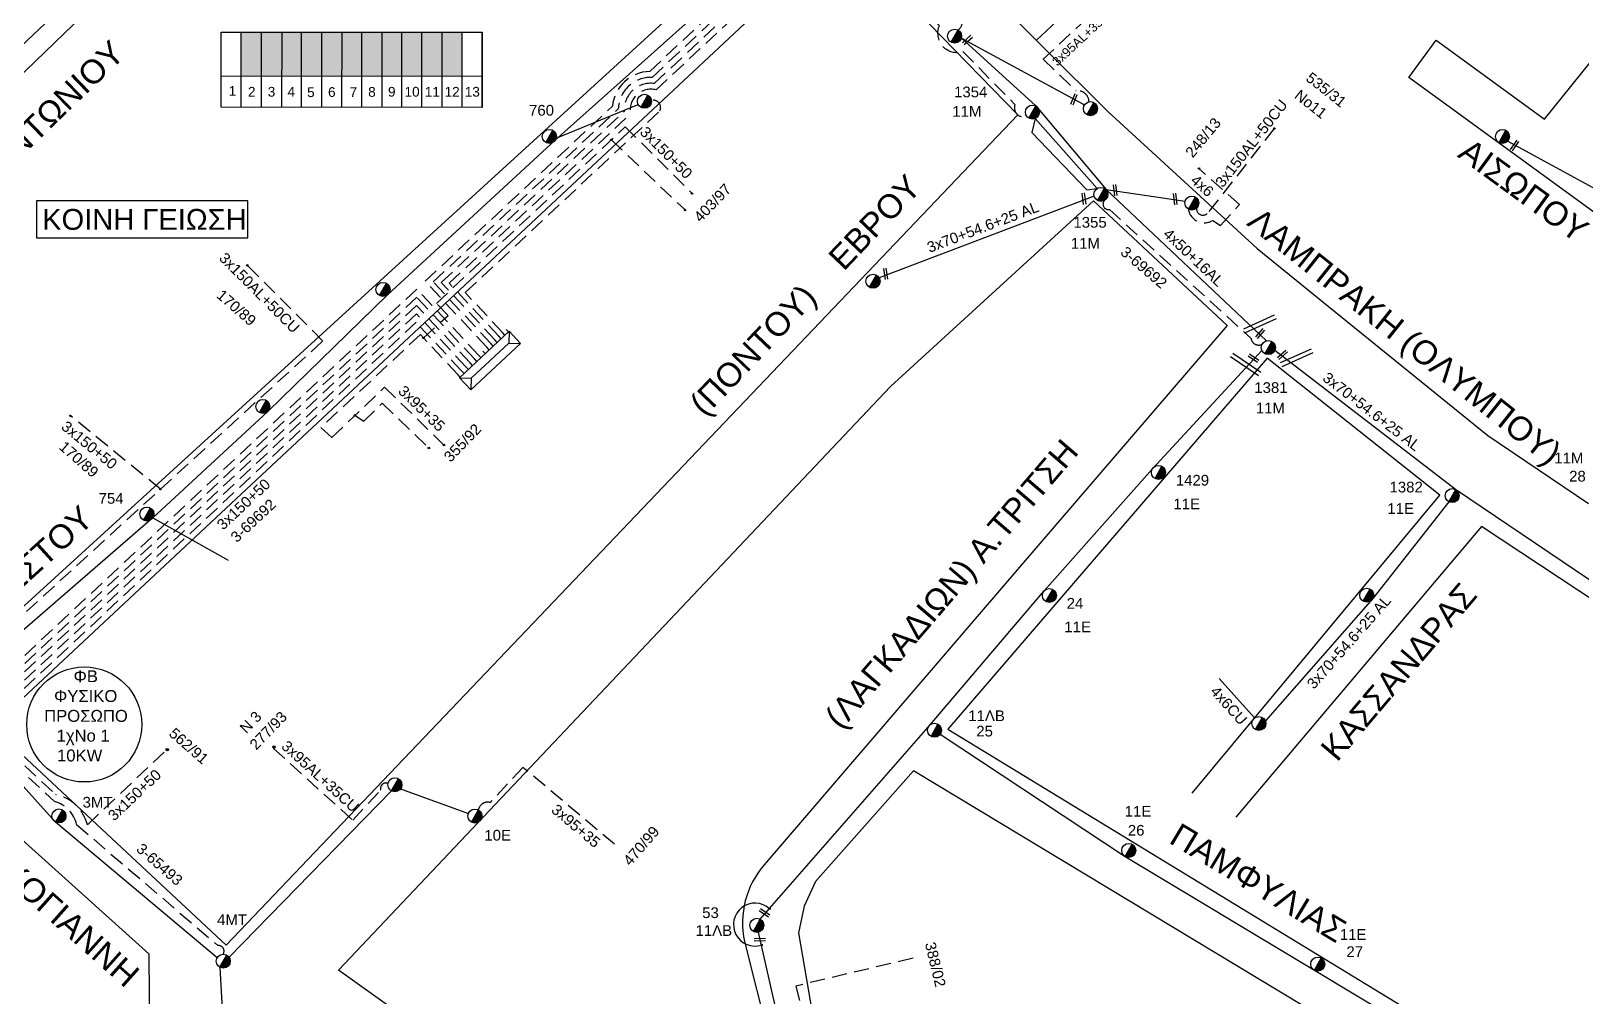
# Model space of a CAD drawing. Header units: millimetres. Extents: x 855 to 3091, y 750 to 2767.
# Drawn here: x 2401.9 to 2662.5, y 1494.2 to 1656.5 of the extents above; entities that cross this region are included whole.
import ezdxf
from ezdxf.enums import TextEntityAlignment as Align

# ---------------------------------------------------------------- set-up
doc = ezdxf.new("R2010")
doc.units = ezdxf.units.MM
doc.linetypes.add('DASHED', pattern=[19.05, 12.7, -6.35])
for name, color, linetype, lineweight in [('3x150+50', 7, 'Continuous', 30), ('3x150+50 XLPE', 7, 'SYN_LINE', 30), ('3x150+50CU', 7, 'Continuous', 30), ('3x150AL+50CU', 7, 'Continuous', 30), ('3x70+54.6+25 AL', 7, 'SYN_LINE', 30), ('3x95+35', 7, 'Continuous', 30), ('3x95AL+35CU', 7, 'Continuous', 30), ('4x50+16AL', 7, 'Continuous', 30), ('4x6', 7, 'SYN_LINE', 30), ('4x6CU', 7, 'Continuous', 30), ('Υπόβαθρο ΔΕΗ', 7, 'Continuous', 30)]:
    doc.layers.add(name, color=color, linetype=linetype, lineweight=lineweight)
for name, color, linetype in [('Pillar OTE', 7, 'Continuous'), ('TEXT ΚΑΛΩΔΙΩΝ', 7, 'Continuous'), ('Άγνωστα', 7, 'Continuous'), ('Επιγραφές - Σχήματα', 7, 'Continuous'), ('Καλώδια ΧΤ   3x150AL+50CU', 7, 'DASHED'), ('Μηχανική τομή', 7, 'Continuous'), ('Στύλος ΦΜ', 7, 'Continuous'), ('Στύλος ΦΜ @ 1', 7, 'Continuous'), ('Συνδέσεις', 7, 'Continuous'), ('Τομή', 7, 'Continuous'), ('Υποσταθμός πόλεως', 7, 'Continuous')]:
    doc.layers.add(name, color=color, linetype=linetype)
doc.styles.add('arial', font='arial.ttf')
doc.styles.get("Standard").update_dxf_attribs({"font": 'arial.ttf'})
doc.linetypes.add('SYN_LINE', pattern='A,0.5,-0.0001,["/\\/\\/\\/",Standard,S=0.1,R=0,X=0,Y=-0.05],-0.25', length=0.7501)

# ---------------------------------------------------------------- blocks, each defined once
blk = doc.blocks.new('ΥΠΑΡΧΩΝ ΤΣΙΜΕΝΤΕΝΙΟΣ ΣΤΥΛΟΣ')
at = {"layer": 'Στύλος ΦΜ'}
blk.add_hatch(color=7, dxfattribs=at).paths.add_polyline_path([(-1.29, -2.28, 0.574793), (2.62, 0, 0.268822), (1.3, 2.27)])
at = {"layer": 'Στύλος ΦΜ', "color": 7}
blk.add_line((-1.29, -2.28), (1.3, 2.27), dxfattribs=at)
blk.add_circle((0, 0), 2.62, dxfattribs=at)
at = {"layer": 'Στύλος ΦΜ', "flags": 4}
for tag, p in [('ΑΡΙΘΜΟΣ', (-4.68, 8.05)), ('ΤΥΠΟΣ', (-4.91, 3.03))]:
    blk.add_attdef(tag, p, '', height=4, dxfattribs=at)
blk = doc.blocks.new('ΥΠΟΣΤΑΘΜΟΣ ΠΟΛΕΩΣ 13 ΑΝΑΧΩΡΗΣΕΩΝ')
at = {"layer": 'Υποσταθμός πόλεως', "ltscale": 40}
for p, q in [((-11.12, -2.82), (-11.12, -4)), ((-9.53, -2.82), (-9.53, -4)), ((-7.77, -2.82), (-7.77, -4)), ((-5.99, -2.82), (-5.99, -4)), ((-4.14, -2.82), (-4.14, -4)), ((-2.3, -2.82), (-2.3, -4)), ((-0.43, -2.82), (-0.43, -4)), ((1.54, -2.82), (1.54, -4)), ((3.43, -2.82), (3.43, -4)), ((5.39, -2.82), (5.39, -4)), ((7.32, -2.82), (7.32, -4)), ((9.32, -2.82), (9.32, -4)), ((11.11, -2.82), (11.11, -4))]:
    blk.add_line(p, q, dxfattribs=at)
blk.add_lwpolyline([(-11.43, 2.82), (11.43, 2.82), (11.43, -2.82), (-11.43, -2.82)], close=True, dxfattribs=at)
for points in [[(-8.62, 0), (-11.43, 2.82)], [(-11.43, -2.82), (-8.62, 0)], [(-8.62, 0), (8.62, 0)], [(8.62, 0), (11.43, 2.82)], [(11.43, -2.82), (8.62, 0)]]:
    blk.add_lwpolyline(points, dxfattribs=at)
at = {"layer": 'Υποσταθμός πόλεως', "linetype": 'SYN_LINE', "ltscale": 40, "flags": 1}
for tag, p in [('ΜΕΤΑΣΧΗΜΑΤΙΣΜΟΣ', (12.22, 1.68)), ('ΙΣΧΥΣ', (12.2, -1.11)), ('ΑΡΙΘΜΟΣ', (12.32, -3.83))]:
    blk.add_attdef(tag, p, '', height=1.8, dxfattribs=at)
blk = doc.blocks.new('ΜΗΧΑΝΙΚΗ ΤΟΜΗ')
at = {"layer": 'Μηχανική τομή', "ltscale": 40}
for p, q in [((-1.9, 0.8), (5.7, 0.8)), ((-1.9, -0.8), (5.7, -0.8))]:
    blk.add_line(p, q, dxfattribs=at)
blk = doc.blocks.new('ΤΟΜΗ')
at = {"layer": 'Τομή', "ltscale": 40}
for p, q in [((-5.7, 0), (17.1, 0)), ((-5.7, -2.8), (17.1, -2.8))]:
    blk.add_line(p, q, dxfattribs=at)
blk = doc.blocks.new('_ΣΥΝΔΕΣΗ')
at = {"layer": 'Συνδέσεις', "linetype": 'SYN_LINE', "ltscale": 40}
blk.add_hatch(color=256, dxfattribs=at).paths.add_polyline_path([(0.5, -0.01, 1), (-0.5, -0.01, 1)])
at = {"layer": 'Συνδέσεις'}
blk.add_circle((0, -0.01), 0.5, dxfattribs=at)

msp = doc.modelspace()

# ---------------------------------------------------------------- hatches: boundary and pattern name
at = {"layer": 'Καλώδια ΧΤ   3x150AL+50CU', "linetype": 'DASHED', "lineweight": -3, "ltscale": 0.2}
h = msp.add_hatch(color=173, dxfattribs=at)
h.dxf.hatch_style = 1
h.paths.add_polyline_path([(2437.17, 1648.97), (2440.61, 1648.97), (2440.61, 1656.33), (2437.17, 1656.33)])
h = msp.add_hatch(color=1, dxfattribs=at)
h.dxf.hatch_style = 1
h.paths.add_polyline_path([(2440.61, 1648.97), (2444.04, 1648.97), (2444.05, 1656.33), (2440.61, 1656.33)])
h = msp.add_hatch(color=151, dxfattribs=at)
h.dxf.hatch_style = 1
h.paths.add_polyline_path([(2447.34, 1656.33), (2444.05, 1656.33), (2444.04, 1648.97), (2447.34, 1648.96)])
h = msp.add_hatch(color=30, dxfattribs=at)
h.dxf.hatch_style = 1
h.paths.add_polyline_path([(2450.64, 1656.33), (2447.34, 1656.33), (2447.34, 1648.97), (2450.64, 1648.96)])
h = msp.add_hatch(color=5, dxfattribs=at)
h.dxf.hatch_style = 1
h.paths.add_polyline_path([(2450.73, 1648.96), (2454.12, 1648.96), (2454.13, 1656.33), (2450.73, 1656.33)])
h = msp.add_hatch(color=27, dxfattribs=at)
h.dxf.hatch_style = 1
h.paths.add_polyline_path([(2454.12, 1648.96), (2457.52, 1648.96), (2457.52, 1656.33), (2454.13, 1656.33)])
h = msp.add_hatch(color=6, dxfattribs=at)
h.dxf.hatch_style = 1
h.paths.add_polyline_path([(2457.46, 1648.96), (2460.86, 1648.96), (2460.86, 1656.33), (2457.46, 1656.33)])
h = msp.add_hatch(color=62, dxfattribs=at)
h.dxf.hatch_style = 1
h.paths.add_polyline_path([(2460.85, 1648.96), (2464.25, 1648.96), (2464.25, 1656.33), (2460.85, 1656.33)])
h = msp.add_hatch(color=133, dxfattribs=at)
h.dxf.hatch_style = 1
h.paths.add_polyline_path([(2464.17, 1648.96), (2467.57, 1648.95), (2467.57, 1656.33), (2464.17, 1656.33)])
h = msp.add_hatch(color=2, dxfattribs=at)
h.dxf.hatch_style = 1
h.paths.add_polyline_path([(2467.57, 1648.95), (2470.96, 1648.95), (2470.96, 1656.33), (2467.57, 1656.33)])
h = msp.add_hatch(color=85, dxfattribs=at)
h.dxf.hatch_style = 1
h.paths.add_polyline_path([(2470.9, 1648.95), (2474.3, 1648.95), (2474.3, 1656.32), (2470.9, 1656.32)])

# ---------------------------------------------------------------- linework, layer by layer
at = {"lineweight": -3, "ltscale": 0.2}
msp.add_circle((2410.82, 1539.96), 9.67, dxfattribs=at)
at = {"layer": '3x150+50', "color": 62, "linetype": 'DASHED', "lineweight": -3, "ltscale": 0.2}
msp.add_lwpolyline([(2478.46, 1603.36), (2468.09, 1614.45), (2499.56, 1643.87, -0.377815), (2505.82, 1649.72), (2534.59, 1676.61, -0.311249), (2532.67, 1682.14), (2514.48, 1701.75, -0.726844), (2510.25, 1706.34), (2487.22, 1731.06, -0.438592), (2484.73, 1732.91)], format="xyb", dxfattribs=at)
at = {"layer": '3x150+50', "color": 27, "linetype": 'DASHED', "lineweight": -3, "ltscale": 0.2}
msp.add_lwpolyline([(2479.14, 1603.99), (2469.45, 1614.35), (2500.54, 1643.41, -0.416321), (2506.22, 1648.72), (2536.7, 1677.21), (2535.25, 1678.78, -0.572281), (2534.64, 1680.17, -53.305341)], format="xyb", dxfattribs=at)
at = {"layer": '3x150+50', "color": 173, "linetype": 'DASHED', "lineweight": -3, "ltscale": 0.2}
msp.add_lwpolyline([(2479.81, 1604.62), (2470.81, 1614.25), (2501.54, 1642.98, -0.469656), (2506.58, 1647.69), (2539.11, 1678.1), (2556.69, 1659.66, -0.718909), (2557.64, 1656.67, 5.300361)], format="xyb", dxfattribs=at)
at = {"layer": '3x150+50', "color": 1, "linetype": 'DASHED', "lineweight": -3, "ltscale": 0.2}
for points in [[(2480.46, 1605.23), (2472.14, 1614.13), (2502.6, 1642.6, -0.550683), (2506.89, 1646.61), (2537.46, 1675.19), (2554.47, 1657.45, 0.651685), (2558.43, 1653.08), (2567.19, 1644.15, 0.648116), (2569.17, 1642.2, 604.743506)], [(2582.42, 1628.17, 0.848572), (2583.05, 1626.53), (2606.87, 1604.83, 0.530792), (2608.73, 1603.88, 67.850606)]]:
    msp.add_lwpolyline(points, format="xyb", dxfattribs=at)
at = {"layer": '3x150+50', "color": 85, "linetype": 'DASHED', "lineweight": -3, "ltscale": 0.2}
msp.add_lwpolyline([(2481.11, 1605.83), (2474.84, 1612.54), (2507.53, 1643.1, 0.639895), (2506.1, 1644.85)], format="xyb", dxfattribs=at)
at = {"layer": '3x150+50', "color": 2, "linetype": 'DASHED', "lineweight": -3, "ltscale": 0.2}
for points in [[(2473.57, 1598.78), (2467.81, 1604.94), (2471.98, 1608.72), (2469.98, 1610.73), (2501.72, 1640.41), (2512.94, 1629.2)], [(2499.38, 1638.22), (2511.77, 1626.43)], [(2467.81, 1604.94), (2467.29, 1605.49), (2450.59, 1589.88)]]:
    msp.add_lwpolyline(points, dxfattribs=at)
at = {"layer": '3x150+50', "color": 6, "linetype": 'DASHED', "lineweight": -3, "ltscale": 0.2}
msp.add_lwpolyline([(2477.06, 1602.05), (2466.69, 1613.14), (2392.47, 1543.76, -0.40085), (2389.09, 1544.3)], format="xyb", dxfattribs=at)
at = {"layer": '3x150+50', "color": 5, "linetype": 'DASHED', "lineweight": -3, "ltscale": 0.2}
for points in [[(2476.37, 1601.4), (2466.68, 1611.76), (2392.56, 1542.47, -0.306727), (2387.85, 1540.78), (2383.81, 1545.43, -0.49792), (2384.63, 1548.6)], [(2394.19, 1544), (2397.75, 1540.55), (2395.27, 1538.19), (2406.02, 1528.18, -0.28141), (2411.35, 1523.11), (2424.69, 1535.73)]]:
    msp.add_lwpolyline(points, format="xyb", dxfattribs=at)
at = {"layer": '3x150+50', "color": 30, "linetype": 'DASHED', "lineweight": -3, "ltscale": 0.2}
msp.add_lwpolyline([(2474.95, 1600.07), (2466.63, 1608.98), (2389.1, 1536.5), (2381.8, 1544.54, -0.279634), (2381.18, 1547.75), (2362.31, 1564.6, -0.410122), (2357.61, 1568.97), (2334.07, 1590.7), (2349.07, 1607.25, -0.635681), (2351.66, 1606.46, -102.622288)], format="xyb", dxfattribs=at)
at = {"layer": '3x150+50', "color": 133, "linetype": 'DASHED', "lineweight": -3, "ltscale": 0.2}
msp.add_lwpolyline([(2475.66, 1600.73), (2466.65, 1610.37), (2389.16, 1537.92), (2382.55, 1545.21, -0.363113), (2382.43, 1547.97), (2362.66, 1565.63, -0.47454), (2358.61, 1569.4), (2338.41, 1588.06, -0.297366), (2337.81, 1590.43, -0.713774)], format="xyb", dxfattribs=at)
at = {"layer": '3x150+50', "color": 151, "linetype": 'DASHED', "lineweight": -3, "ltscale": 0.2}
msp.add_lwpolyline([(2474.22, 1599.39), (2466.58, 1607.56), (2393.09, 1538.86), (2405.81, 1527.01, -0.282439), (2409.52, 1523.13), (2433.28, 1502.8, -0.635886), (2434.15, 1501.36)], format="xyb", dxfattribs=at)
at = {"layer": '3x150+50', "color": 5, "linetype": 'DASHED', "lineweight": -3, "ltscale": 0.2}
msp.add_lwpolyline([(2423.61, 1579.5), (2408.48, 1591.85)], dxfattribs=at)
at = {"layer": '3x150+50CU', "color": 151, "linetype": 'DASHED', "lineweight": -3, "ltscale": 0.2}
msp.add_lwpolyline([(2550.06, 1500.66), (2530.36, 1496), (2533.79, 1482.37, 0.441338), (2534.07, 1475.41, -56.532662)], format="xyb", dxfattribs=at)
at = {"layer": '3x150AL+50CU', "color": 173, "linetype": 'DASHED', "lineweight": -3, "ltscale": 0.2}
msp.add_lwpolyline([(2610.76, 1640.13), (2599.64, 1625.98, -0.72939), (2597.68, 1626.71, -1.686021)], format="xyb", dxfattribs=at)
at = {"layer": '3x150AL+50CU', "color": 5, "linetype": 'DASHED', "lineweight": -3, "ltscale": 0.2}
msp.add_lwpolyline([(2389.85, 1548.66), (2450.89, 1604.41), (2438.2, 1617.13)], dxfattribs=at)
at = {"layer": '3x70+54.6+25 AL', "color": 30, "linetype": 'SYN_LINE', "lineweight": -3, "ltscale": 15}
msp.add_lwpolyline([(2338.57, 1592.62), (2351.66, 1606.46), (2361.13, 1615.95), (2393.03, 1647.26), (2426.46, 1678.85), (2459.15, 1709.56)], dxfattribs=at)
at = {"layer": '3x70+54.6+25 AL', "color": 85, "linetype": 'SYN_LINE', "lineweight": -3, "ltscale": 15}
for points in [[(2534.27, 1680.3), (2515.44, 1660.9), (2489.95, 1638.17), (2461.75, 1612.16), (2441.66, 1592.58), (2422.32, 1574.68), (2388.99, 1545.82)], [(2490.1, 1638.52), (2503.89, 1644.14)], [(2422.32, 1574.68), (2434.99, 1567.56)]]:
    msp.add_lwpolyline(points, dxfattribs=at)
at = {"layer": '3x70+54.6+25 AL', "color": 173, "linetype": 'SYN_LINE', "lineweight": -3, "ltscale": 15}
for points in [[(2558.18, 1655.3), (2578.89, 1644.11)], [(2580.51, 1628.73), (2544.37, 1615.04)], [(2582.5, 1629.86), (2595.77, 1627.9)]]:
    msp.add_lwpolyline(points, dxfattribs=at)
at = {"layer": '3x70+54.6+25 AL', "color": 1, "linetype": 'SYN_LINE', "lineweight": -3, "ltscale": 15}
for points in [[(2570.61, 1641.82), (2570, 1639.46), (2579.25, 1629.81), (2580.99, 1630.03)], [(2570.61, 1641.82), (2580.99, 1630.03)]]:
    msp.add_lwpolyline(points, dxfattribs=at)
at = {"layer": '3x70+54.6+25 AL', "color": 6, "linetype": 'SYN_LINE', "lineweight": -3, "ltscale": 15}
msp.add_lwpolyline([(2686.23, 1618.24), (2649.94, 1637.98)], dxfattribs=at)
at = {"layer": '3x70+54.6+25 AL', "color": 62, "linetype": 'SYN_LINE', "lineweight": -3, "ltscale": 15}
for points in [[(2524.4, 1507.22), (2552.62, 1539.5), (2572.08, 1562.41), (2590.25, 1582.87), (2608.68, 1602.82)], [(2554.65, 1538.33), (2585.73, 1517.77), (2617.49, 1498.66), (2644.23, 1482.58), (2676.12, 1463.41)], [(2532.37, 1468.5), (2524.12, 1505.06)]]:
    msp.add_lwpolyline(points, dxfattribs=at)
at = {"layer": '3x70+54.6+25 AL', "color": 5, "linetype": 'SYN_LINE', "lineweight": -3, "ltscale": 15}
for points in [[(2715.54, 1532.61), (2695.55, 1545.3), (2672.57, 1558.29), (2641.23, 1579.44), (2610.83, 1602.82)], [(2640.07, 1577.39), (2627.33, 1561.15), (2609.26, 1540.57)]]:
    msp.add_lwpolyline(points, dxfattribs=at)
at = {"layer": '3x70+54.6+25 AL', "color": 151, "linetype": 'SYN_LINE', "lineweight": -3, "ltscale": 15}
for points in [[(2433.14, 1500.73), (2405.99, 1523.56), (2387.56, 1543.98)], [(2435.16, 1500.84), (2462.43, 1528.8)], [(2463.97, 1529.15), (2475.37, 1525)], [(2433.6, 1499.16), (2436.61, 1444.42), (2458.05, 1429.58), (2481.31, 1411.68)]]:
    msp.add_lwpolyline(points, dxfattribs=at)
at = {"layer": '3x95+35', "color": 2, "linetype": 'DASHED', "lineweight": -3, "ltscale": 0.2}
for points in [[(2450.59, 1589.88), (2452.4, 1588.17), (2461.28, 1596.64), (2471.25, 1586.93)], [(2456.31, 1591.9), (2457.79, 1590.91), (2460.88, 1593.95), (2468.71, 1586.43)]]:
    msp.add_lwpolyline(points, dxfattribs=at)
at = {"layer": '3x95+35', "color": 151, "linetype": 'DASHED', "lineweight": -3, "ltscale": 0.2}
msp.add_lwpolyline([(2499.91, 1519.82), (2484.52, 1532.74), (2479, 1526.84, 0.448232), (2477.05, 1525.59, 6.171772)], format="xyb", dxfattribs=at)
at = {"layer": '3x95AL+35CU', "color": 173, "linetype": 'DASHED', "lineweight": -3, "ltscale": 0.2}
msp.add_lwpolyline([(2584.84, 1663.83), (2571.92, 1651.77), (2577.45, 1646.45, -0.456697), (2579.63, 1644.61, 489.826556)], format="xyb", dxfattribs=at)
at = {"layer": '3x95AL+35CU', "color": 151, "linetype": 'DASHED', "lineweight": -3, "ltscale": 0.2}
msp.add_lwpolyline([(2442.62, 1535.94), (2455.92, 1523.87), (2460.63, 1528.93, -0.621979), (2461.86, 1530.06, -59.894202)], format="xyb", dxfattribs=at)
at = {"layer": '4x50+16AL', "color": 173, "linetype": 'Continuous', "lineweight": -3, "ltscale": 0.2}
msp.add_lwpolyline([(2558.18, 1655.3), (2570.71, 1643.91), (2582.5, 1629.86), (2609.46, 1604.44)], dxfattribs=at)
at = {"layer": '4x6', "color": 173, "linetype": 'DASHED', "lineweight": -3, "ltscale": 0.2}
msp.add_lwpolyline([(2596.33, 1626.57, 0.542595), (2600.41, 1624.69), (2601.71, 1623.8), (2604.93, 1627.35), (2598.09, 1633.42)], format="xyb", dxfattribs=at)
at = {"layer": '4x6CU', "color": 5, "linetype": 'SYN_LINE', "lineweight": -3, "ltscale": 10}
msp.add_lwpolyline([(2607.45, 1541.06), (2601.48, 1547.68)], dxfattribs=at)
at = {"layer": 'Pillar OTE', "lineweight": -3, "ltscale": 40}
for points in [[(2433.84, 1643.69), (2433.84, 1656.33), (2477.68, 1656.32), (2477.68, 1643.65), (2433.84, 1643.7)], [(2437.16, 1643.69), (2437.17, 1656.33)], [(2440.6, 1643.69), (2440.61, 1656.33)], [(2444.04, 1643.68), (2444.05, 1656.33)], [(2447.34, 1643.68), (2447.34, 1656.33)], [(2450.73, 1643.68), (2450.73, 1656.33)], [(2454.12, 1643.67), (2454.13, 1656.33)], [(2457.46, 1643.67), (2457.46, 1656.33)], [(2460.85, 1643.67), (2460.85, 1656.33)], [(2464.17, 1643.68), (2464.17, 1656.33)], [(2467.56, 1643.66), (2467.56, 1656.32)], [(2470.95, 1643.66), (2470.95, 1656.32)], [(2474.29, 1643.65), (2474.29, 1656.32)], [(2477.68, 1643.65), (2477.68, 1656.32)], [(2433.84, 1648.98), (2477.68, 1648.93)]]:
    msp.add_lwpolyline(points, dxfattribs=at)
at = {"layer": 'Επιγραφές - Σχήματα', "color": 190, "lineweight": -3}
msp.add_lwpolyline([(2402.79, 1621.77), (2438.3, 1621.77), (2438.3, 1627.95), (2402.79, 1627.95)], close=True, dxfattribs=at)
at = {"layer": 'Υπόβαθρο ΔΕΗ', "lineweight": -3}
for points in [[(2603.27, 1744.36), (2577.4, 1716.45), (2622.24, 1679.87), (2618.33, 1675.08), (2573.34, 1711.79), (2545.6, 1682.49), (2561.79, 1663.93), (2582.82, 1642.98), (2607.88, 1619.98), (2619.84, 1610.28), (2646.63, 1588.52), (2663.56, 1577.12)], [(2570.8, 1654.96), (2604.42, 1686.43)], [(2682.53, 1612.92), (2633.38, 1648.72), (2637.94, 1654.98), (2656.15, 1641.72), (2666.85, 1654.98)], [(2596.96, 1528.42), (2638.55, 1578.49), (2609.57, 1601.53), (2555.92, 1539.19), (2678.13, 1464.64), (2714.21, 1530.88), (2674.96, 1553.79), (2645.58, 1573.25), (2604.29, 1524.38)], [(2372.83, 1522.12), (2385.65, 1533.79), (2421.65, 1501.38), (2422.07, 1451.24), (2478.61, 1411.04), (2445.27, 1361.8), (2336.52, 1430.33)], [(2550.14, 1532.16), (2533.65, 1513.59), (2531.78, 1509.41), (2530.82, 1504.91), (2533.77, 1487.63), (2539.3, 1471), (2646.57, 1401.21), (2673.49, 1457.74), (2550.14, 1532.16)]]:
    msp.add_lwpolyline(points, dxfattribs=at)
for points in [[(2340.55, 1591.63), (2387.17, 1547.57), (2532.56, 1680.36), (2485.21, 1731.23)], [(2395.29, 1539.55), (2434.68, 1502.84), (2567.67, 1642.42), (2538, 1672.96)]]:
    msp.add_lwpolyline(points, close=True, dxfattribs=at)
msp.add_lwpolyline([(2580.4, 1627.99), (2602.86, 1607), (2567.95, 1566.39), (2525.03, 1516.36, 0.233886), (2521.75, 1503.49), (2529.93, 1470.97), (2529.98, 1467.15), (2516.84, 1453.43), (2453.56, 1498.68), (2546.3, 1596.75), (2580.4, 1627.99)], format="xyb", dxfattribs=at)
msp.add_arc((2523.51, 1506.32), 3.61, 47.591, 287.7173, dxfattribs=at)

# ---------------------------------------------------------------- block references
at = {"layer": '3x150+50 XLPE', "color": 62, "linetype": 'DASHED', "lineweight": -3, "ltscale": 0.2, "xscale": 0.5, "yscale": 0.5, "zscale": 0.5, "rotation": 223.0705113716043}
msp.add_blockref('ΥΠΟΣΤΑΘΜΟΣ ΠΟΛΕΩΣ 13 ΑΝΑΧΩΡΗΣΕΩΝ', (2478.99, 1601.11), dxfattribs=at)
at = {"layer": 'Μηχανική τομή', "lineweight": -3, "zscale": 0.4999999999999997}
for p, xscale, yscale, rotation in [((2558.87, 1654.69), 0.2499999999999997, 0.2499999999999997, 41.97787882532334), ((2577.24, 1645.43), 0.2499999999999997, 0.2499999999999997, 247.8399659641153), ((2651.38, 1637.67), 0.2499999999999997, 0.2499999999999997, 234.9952030051229), ((2578.87, 1627.86), 0.2499999999999997, 0.2499999999999997, 97.19197707875462), ((2584.13, 1629.29), 0.2499999999999997, 0.2499999999999997, 97.19197707875462), ((2594.2, 1627.8), 0.2499999999999997, 0.2499999999999997, 97.19197707875462), ((2545.55, 1615.23), 0.2499999999999997, 0.2499999999999997, 97.19197707875462), ((2608.1, 1605.32), 0.2499999999999997, 0.2499999999999997, 48.41807158702663), ((2611.76, 1601.79), 0.2499999999999997, 0.2499999999999997, 41.97787882532334), ((2607.64, 1601.24), 0.2499999999999998, 0.2499999999999998, 145.332080632104), ((2525.5, 1507.99), 0.2499999999999998, 0.2499999999999998, 145.332080632104), ((2524.8, 1503.76), 0.2499999999999998, 0.2499999999999998, 180.7035220162898)]:
    msp.add_blockref('ΜΗΧΑΝΙΚΗ ΤΟΜΗ', p, dxfattribs=dict(at, xscale=xscale, yscale=yscale, rotation=rotation))
at = {"layer": 'Στύλος ΦΜ @ 1', "lineweight": -3, "ltscale": 40, "xscale": 0.4499999999998181, "yscale": 0.4499999999998181, "zscale": 0.4499999999998181}
for p in [(2557.05, 1655.65), (2504.93, 1644.7), (2579.87, 1643.46), (2649.1, 1638.8), (2596.91, 1627.6), (2543.34, 1614.46), (2461.01, 1613.08), (2440.82, 1593.41), (2626.29, 1561.69), (2608.17, 1540.12), (2463.01, 1529.82)]:
    msp.add_blockref('ΥΠΑΡΧΩΝ ΤΣΙΜΕΝΤΕΝΙΟΣ ΣΤΥΛΟΣ', p, dxfattribs=at)
at = {"layer": 'Στύλος ΦΜ @ 1', "lineweight": -3, "ltscale": 40}
ref = msp.add_blockref('ΥΠΑΡΧΩΝ ΤΣΙΜΕΝΤΕΝΙΟΣ ΣΤΥΛΟΣ', (2570.12, 1642.89), dxfattribs=dict(at, xscale=0.4499999999998181, yscale=0.4499999999998181, zscale=0.4499999999998181))
ref.add_attrib('ΤΥΠΟΣ', '11M', (2556.66, 1642.11), dxfattribs={"layer": 'Στύλος ΦΜ', "height": 1.8, "flags": 4})
ref.add_attrib('ΑΡΙΘΜΟΣ', '1354', (2556.96, 1645.37), dxfattribs={"layer": 'Στύλος ΦΜ', "height": 1.8, "flags": 4})
ref = msp.add_blockref('ΥΠΑΡΧΩΝ ΤΣΙΜΕΝΤΕΝΙΟΣ ΣΤΥΛΟΣ', (2488.96, 1638.8), dxfattribs=dict(at, xscale=0.449999999999818, yscale=0.449999999999818, zscale=0.449999999999818))
ref.add_attrib('ΤΥΠΟΣ', '760', (2485.55, 1642.29), dxfattribs={"layer": 'Στύλος ΦΜ', "height": 1.8, "flags": 4})
ref = msp.add_blockref('ΥΠΑΡΧΩΝ ΤΣΙΜΕΝΤΕΝΙΟΣ ΣΤΥΛΟΣ', (2581.64, 1629.06), dxfattribs=dict(at, xscale=0.4499999999998182, yscale=0.4499999999998182, zscale=0.4499999999998182))
ref.add_attrib('ΤΥΠΟΣ', '11M', (2576.58, 1619.93), dxfattribs={"layer": 'Στύλος ΦΜ', "height": 1.8, "flags": 4})
ref.add_attrib('ΑΡΙΘΜΟΣ', '1355', (2577.01, 1623.46), dxfattribs={"layer": 'Στύλος ΦΜ', "height": 1.8, "flags": 4})
ref = msp.add_blockref('ΥΠΑΡΧΩΝ ΤΣΙΜΕΝΤΕΝΙΟΣ ΣΤΥΛΟΣ', (2609.76, 1603.3), dxfattribs=dict(at, xscale=0.4499999999998182, yscale=0.4499999999998182, zscale=0.4499999999998182))
ref.add_attrib('ΤΥΠΟΣ', '11M', (2607.66, 1592.25), dxfattribs={"layer": 'Στύλος ΦΜ', "height": 1.8, "flags": 4})
ref.add_attrib('ΑΡΙΘΜΟΣ', '1381', (2607.4, 1595.68), dxfattribs={"layer": 'Στύλος ΦΜ', "height": 1.8, "flags": 4})
ref = msp.add_blockref('ΥΠΑΡΧΩΝ ΤΣΙΜΕΝΤΕΝΙΟΣ ΣΤΥΛΟΣ', (2664.94, 1575.48), dxfattribs=dict(at, xscale=0.4499999999998181, yscale=0.4499999999998181, zscale=0.4499999999998181))
ref.add_attrib('ΤΥΠΟΣ', '28', (2660.3, 1580.79), dxfattribs={"layer": 'Στύλος ΦΜ', "height": 1.8, "flags": 4})
ref.add_attrib('ΑΡΙΘΜΟΣ', '11M', (2657.8, 1583.84), dxfattribs={"layer": 'Στύλος ΦΜ', "height": 1.8, "flags": 4})
ref = msp.add_blockref('ΥΠΑΡΧΩΝ ΤΣΙΜΕΝΤΕΝΙΟΣ ΣΤΥΛΟΣ', (2591.3, 1582.33), dxfattribs=dict(at, xscale=0.4499999999998182, yscale=0.4499999999998182, zscale=0.4499999999998182))
ref.add_attrib('ΤΥΠΟΣ', '11E', (2593.81, 1576.13), dxfattribs={"layer": 'Στύλος ΦΜ', "height": 1.8, "flags": 4})
ref.add_attrib('ΑΡΙΘΜΟΣ', '1429', (2594.21, 1580.11), dxfattribs={"layer": 'Στύλος ΦΜ', "height": 1.8, "flags": 4})
ref = msp.add_blockref('ΥΠΑΡΧΩΝ ΤΣΙΜΕΝΤΕΝΙΟΣ ΣΤΥΛΟΣ', (2640.65, 1578.42), dxfattribs=dict(at, xscale=0.4499999999998182, yscale=0.4499999999998182, zscale=0.4499999999998182))
ref.add_attrib('ΤΥΠΟΣ', '11E', (2629.76, 1575.36), dxfattribs={"layer": 'Στύλος ΦΜ', "height": 1.8, "flags": 4})
ref.add_attrib('ΑΡΙΘΜΟΣ', '1382', (2630.12, 1578.96), dxfattribs={"layer": 'Στύλος ΦΜ', "height": 1.8, "flags": 4})
ref = msp.add_blockref('ΥΠΑΡΧΩΝ ΤΣΙΜΕΝΤΕΝΙΟΣ ΣΤΥΛΟΣ', (2421.34, 1575.33), dxfattribs=dict(at, xscale=0.4499999999998181, yscale=0.4499999999998181, zscale=0.4499999999998181))
ref.add_attrib('ΤΥΠΟΣ', '754', (2413.23, 1577.06), dxfattribs={"layer": 'Στύλος ΦΜ', "height": 1.8, "flags": 4})
ref = msp.add_blockref('ΥΠΑΡΧΩΝ ΤΣΙΜΕΝΤΕΝΙΟΣ ΣΤΥΛΟΣ', (2572.97, 1561.64), dxfattribs=dict(at, xscale=0.4499999999998182, yscale=0.4499999999998182, zscale=0.4499999999998182))
ref.add_attrib('ΤΥΠΟΣ', '11E', (2575.48, 1555.45), dxfattribs={"layer": 'Στύλος ΦΜ', "height": 1.8, "flags": 4})
ref.add_attrib('ΑΡΙΘΜΟΣ', '24', (2575.88, 1559.42), dxfattribs={"layer": 'Στύλος ΦΜ', "height": 1.8, "flags": 4})
ref = msp.add_blockref('ΥΠΑΡΧΩΝ ΤΣΙΜΕΝΤΕΝΙΟΣ ΣΤΥΛΟΣ', (2553.67, 1538.98), dxfattribs=dict(at, xscale=0.4499999999998182, yscale=0.4499999999998182, zscale=0.4499999999998182))
ref.add_attrib('ΤΥΠΟΣ', '25', (2560.69, 1537.94), dxfattribs={"layer": 'Στύλος ΦΜ', "height": 1.8, "flags": 4})
ref.add_attrib('ΑΡΙΘΜΟΣ', '11ΛΒ', (2559.34, 1540.52), dxfattribs={"layer": 'Στύλος ΦΜ', "height": 1.8, "flags": 4})
ref = msp.add_blockref('ΥΠΑΡΧΩΝ ΤΣΙΜΕΝΤΕΝΙΟΣ ΣΤΥΛΟΣ', (2406.57, 1524.58), dxfattribs=dict(at, xscale=0.4499999999998181, yscale=0.4499999999998181, zscale=0.4499999999998181))
ref.add_attrib('ΤΥΠΟΣ', '3MT', (2410.54, 1525.99), dxfattribs={"layer": 'Στύλος ΦΜ', "height": 1.8, "flags": 4})
ref = msp.add_blockref('ΥΠΑΡΧΩΝ ΤΣΙΜΕΝΤΕΝΙΟΣ ΣΤΥΛΟΣ', (2476.46, 1524.57), dxfattribs=dict(at, xscale=0.4499999999998181, yscale=0.4499999999998181, zscale=0.4499999999998181))
ref.add_attrib('ΤΥΠΟΣ', '10E', (2478.04, 1520.44), dxfattribs={"layer": 'Στύλος ΦΜ', "height": 1.8, "flags": 4})
ref = msp.add_blockref('ΥΠΑΡΧΩΝ ΤΣΙΜΕΝΤΕΝΙΟΣ ΣΤΥΛΟΣ', (2586.31, 1518.79), dxfattribs=dict(at, xscale=0.4499999999998182, yscale=0.4499999999998182, zscale=0.4499999999998182))
ref.add_attrib('ΤΥΠΟΣ', '26', (2586.16, 1521.27), dxfattribs={"layer": 'Στύλος ΦΜ', "height": 1.8, "flags": 4})
ref.add_attrib('ΑΡΙΘΜΟΣ', '11E', (2585.63, 1524.47), dxfattribs={"layer": 'Στύλος ΦΜ', "height": 1.8, "flags": 4})
ref = msp.add_blockref('ΥΠΑΡΧΩΝ ΤΣΙΜΕΝΤΕΝΙΟΣ ΣΤΥΛΟΣ', (2523.82, 1506.2), dxfattribs=dict(at, xscale=0.4499999999998182, yscale=0.4499999999998182, zscale=0.4499999999998182))
ref.add_attrib('ΤΥΠΟΣ', '53', (2514.64, 1507.42), dxfattribs={"layer": 'Στύλος ΦΜ', "height": 1.8, "flags": 4})
ref.add_attrib('ΑΡΙΘΜΟΣ', '11ΛB', (2513.52, 1504.42), dxfattribs={"layer": 'Στύλος ΦΜ', "height": 1.8, "flags": 4})
ref = msp.add_blockref('ΥΠΑΡΧΩΝ ΤΣΙΜΕΝΤΕΝΙΟΣ ΣΤΥΛΟΣ', (2434.18, 1500.18), dxfattribs=dict(at, xscale=0.4499999999998181, yscale=0.4499999999998181, zscale=0.4499999999998181))
ref.add_attrib('ΤΥΠΟΣ', '4MT', (2433.14, 1506.25), dxfattribs={"layer": 'Στύλος ΦΜ', "height": 1.8, "flags": 4})
ref = msp.add_blockref('ΥΠΑΡΧΩΝ ΤΣΙΜΕΝΤΕΝΙΟΣ ΣΤΥΛΟΣ', (2618.07, 1499.68), dxfattribs=dict(at, xscale=0.4499999999998182, yscale=0.4499999999998182, zscale=0.4499999999998182))
ref.add_attrib('ΤΥΠΟΣ', '27', (2622.88, 1500.87), dxfattribs={"layer": 'Στύλος ΦΜ', "height": 1.8, "flags": 4})
ref.add_attrib('ΑΡΙΘΜΟΣ', '11E', (2621.76, 1503.76), dxfattribs={"layer": 'Στύλος ΦΜ', "height": 1.8, "flags": 4})
at = {"layer": 'Συνδέσεις', "lineweight": -3, "zscale": 0.25}
for p, xscale, yscale in [((2610.77, 1640.13), 0.25, 0.25), ((2499.38, 1638.23), 0.25, 0.25), ((2598.1, 1633.42), 0.25, 0.25), ((2512.94, 1629.2), 0.25, 0.25), ((2511.77, 1626.43), 0.25, 0.25), ((2438.2, 1617.13), 0.25, 0.25), ((2467.81, 1604.94), 0.25, 0.25), ((2408.48, 1591.85), 0.25, 0.25), ((2456.31, 1591.91), 0.25, 0.25), ((2471.25, 1586.93), 0.25, 0.25), ((2468.71, 1586.43), 0.25, 0.25), ((2423.61, 1579.5), 0.25, 0.25), ((2424.75, 1535.72), 0.4, 0.4), ((2442.7, 1536.16), 0.4, 0.4), ((2525.95, 1508.99), 0.25, 0.25), ((2524.61, 1502.89), 0.25, 0.25)]:
    msp.add_blockref('_ΣΥΝΔΕΣΗ', p, dxfattribs=dict(at, xscale=xscale, yscale=yscale))
at = {"layer": 'Τομή', "lineweight": -3, "xscale": 0.2499999999999996, "yscale": 0.2499999999999996, "zscale": 0.2499999999999996}
for p, rotation in [((2606.92, 1607.06), 24.14111223964567), ((2613.1, 1601.37), 24.14111223964568), ((2606.93, 1599.35), 145.7734708729479)]:
    msp.add_blockref('ΤΟΜΗ', p, dxfattribs=dict(at, rotation=rotation))

# ---------------------------------------------------------------- texts
at = {"lineweight": -3, "ltscale": 30, "width": 11.2573, "attachment_point": 1}
for s, insert, char_height in [('1', (2435.08, 1647.26), 1.63), ('2', (2438.32, 1647.12), 1.63), ('3', (2441.65, 1647.12), 1.63), ('4', (2444.96, 1647.12), 1.63), ('5', (2448.26, 1647.04), 1.63), ('6', (2451.78, 1647.07), 1.63), ('7', (2455.41, 1647.07), 1.63), ('8', (2458.52, 1647.09), 1.63), ('9', (2461.85, 1647.12), 1.63), ('10', (2464.63, 1647.12), 1.634), ('11', (2468.03, 1647.12), 1.634), ('12', (2471.36, 1647.12), 1.634), ('13', (2474.75, 1647.12), 1.634)]:
    msp.add_mtext(s, dxfattribs=dict(at, insert=insert, char_height=char_height))
at = {"lineweight": -3, "ltscale": 40, "char_height": 4, "width": 65.6312, "attachment_point": 1, "style": 'arial'}
for s, insert, rotation in [('KAΣΣANΔPAΣ', (2618.25, 1536.1), 49.7479), ('Π.MΠAKOΓIANNH', (2385.7, 1529.47), 318.3007), ('ΠAMΦYΛIAΣ', (2594.93, 1523.58), 329.0144)]:
    msp.add_mtext(s, dxfattribs=dict(at, insert=insert, rotation=rotation))
at = {"layer": 'TEXT ΚΑΛΩΔΙΩΝ', "linetype": 'Continuous', "lineweight": -3, "ltscale": 0.2}
for s, height, rotation, p in [('3x95AL+35CUXLPE', 1.5, 43.0266, (2580.75, 1657.55)), ('3x150AL+50CU', 1.8, 51.8283, (2606.91, 1637.64)), ('3x150+50', 1.8, 315.0047, (2508.6, 1636.08)), ('4x6', 1.8, 318.4381, (2598.66, 1630.51)), ('3x70+54.6+25 AL', 1.8, 20.7594, (2561.8, 1623.57)), ('4x50+16AL', 1.8, 316.675, (2597.22, 1618.46)), ('3x150AL+50CU', 1.8, 314.9304, (2440.26, 1612.52)), ('3x70+54.6+25 AL', 1.8, 322.441, (2627.13, 1592.55)), ('3x95+35', 1.8, 315.7534, (2467.52, 1593.08)), ('3x150+50', 1.8, 320.7837, (2411.68, 1586.92)), ('3x150+50', 1.8, 43.0705, (2437.58, 1576.98)), ('3x70+54.6+25 AL', 1.8, 48.7082, (2623.29, 1553.82)), ('4x6CU', 1.8, 312.0273, (2603.13, 1543.16)), ('3x95AL+35CU', 1.8, 317.7872, (2450.48, 1531.24)), ('3x150+50', 1.8, 43.4019, (2419.26, 1528.11)), ('3x95+35', 1.8, 319.9863, (2493.43, 1522.92))]:
    msp.add_text(s, height=height, rotation=rotation, dxfattribs=at).set_placement(p, align=Align.MIDDLE_CENTER)
at = {"layer": 'Άγνωστα', "lineweight": -3, "ltscale": 40, "char_height": 1.8, "attachment_point": 1, "style": 'arial'}
for s, insert, width, rotation in [('535/31', (2617.02, 1649.73), 12.7137, 321.7283), ('No11', (2615.1, 1646.79), 12.7137, 321.7283), ('248/13', (2595.66, 1636.22), 12.0764, 50.4829), ('403/97', (2513.06, 1625.48), 12.7137, 46.0663), ('3-69692', (2585.93, 1620.47), 12.7137, 319.3802), ('170/89', (2434.09, 1613.22), 12.7137, 318.8265), ('355/92', (2471.05, 1585.16), 12.7137, 46.0663), ('170/89', (2407.62, 1587.74), 12.7137, 318.8265), ('3-69692', (2435.21, 1571.74), 12.7137, 43), ('N 3', (2436.77, 1539.56), 12.7137, 46.0663), ('277/93', (2438.42, 1536.8), 12.7137, 46.0663), ('562/91', (2426.08, 1539.56), 12.7137, 318.8265), ('470/99', (2501.2, 1517.24), 12.7137, 49.1708), ('3-65493', (2420.6, 1520.16), 12.7137, 318.8265), ('388/02', (2553.79, 1503.56), 12.7137, 283.7193)]:
    msp.add_mtext(s, dxfattribs=dict(at, insert=insert, width=width, rotation=rotation))
at = {"layer": 'Επιγραφές - Σχήματα', "color": 190, "lineweight": -3, "insert": (2403.74, 1626.6), "char_height": 3.5, "width": 35.1311, "attachment_point": 1}
msp.add_mtext('KOINH ΓΕΙΩΣΗ', dxfattribs=at)
at = {"layer": 'Υπόβαθρο ΔΕΗ', "lineweight": -3}
for s, rotation, p in [('ΑΓ.ΑΝΤΩΝΙΟΥ', 43.9797, (2403.07, 1640.84)), ('ΑΙΣΩΠΟΥ', 323.9388, (2652.67, 1629.72)), ('(ΠΟΝΤΟΥ)    ΕΒΡΟΥ', 46.3865, (2531.94, 1612.13)), ('ΛΑΜΠΡΑΚΗ (ΟΛΥΜΠΟΥ)', 321.3656, (2632.67, 1605.21)), ('(ΛΑΓΚΑΔΙΩΝ) Α.ΤΡΙΤΣΗ', 49.3708, (2556.52, 1563.59)), ('ΝΕΣΤΟΥ', 42.4058, (2402.94, 1567.91))]:
    msp.add_text(s, height=4, rotation=rotation, dxfattribs=at).set_placement(p, align=Align.MIDDLE_CENTER)
at = {"layer": 'Υπόβαθρο ΔΕΗ', "lineweight": -3, "char_height": 2, "width": 17.2548, "attachment_point": 1}
for s, insert in [('{\\W8.64836; }ΦΒ \\P{\\W4.42067; }ΦΥΣΙΚΟ \\P{\\W2.28183; }ΠΡΟΣΩΠΟ', (2402.31, 1549.07)), ('{\\W5.64925; }1χΝο 1\\P{\\W5.75643; }10KW', (2401.78, 1539.08))]:
    msp.add_mtext(s, dxfattribs=dict(at, insert=insert))

doc.saveas('drawing.dxf')
